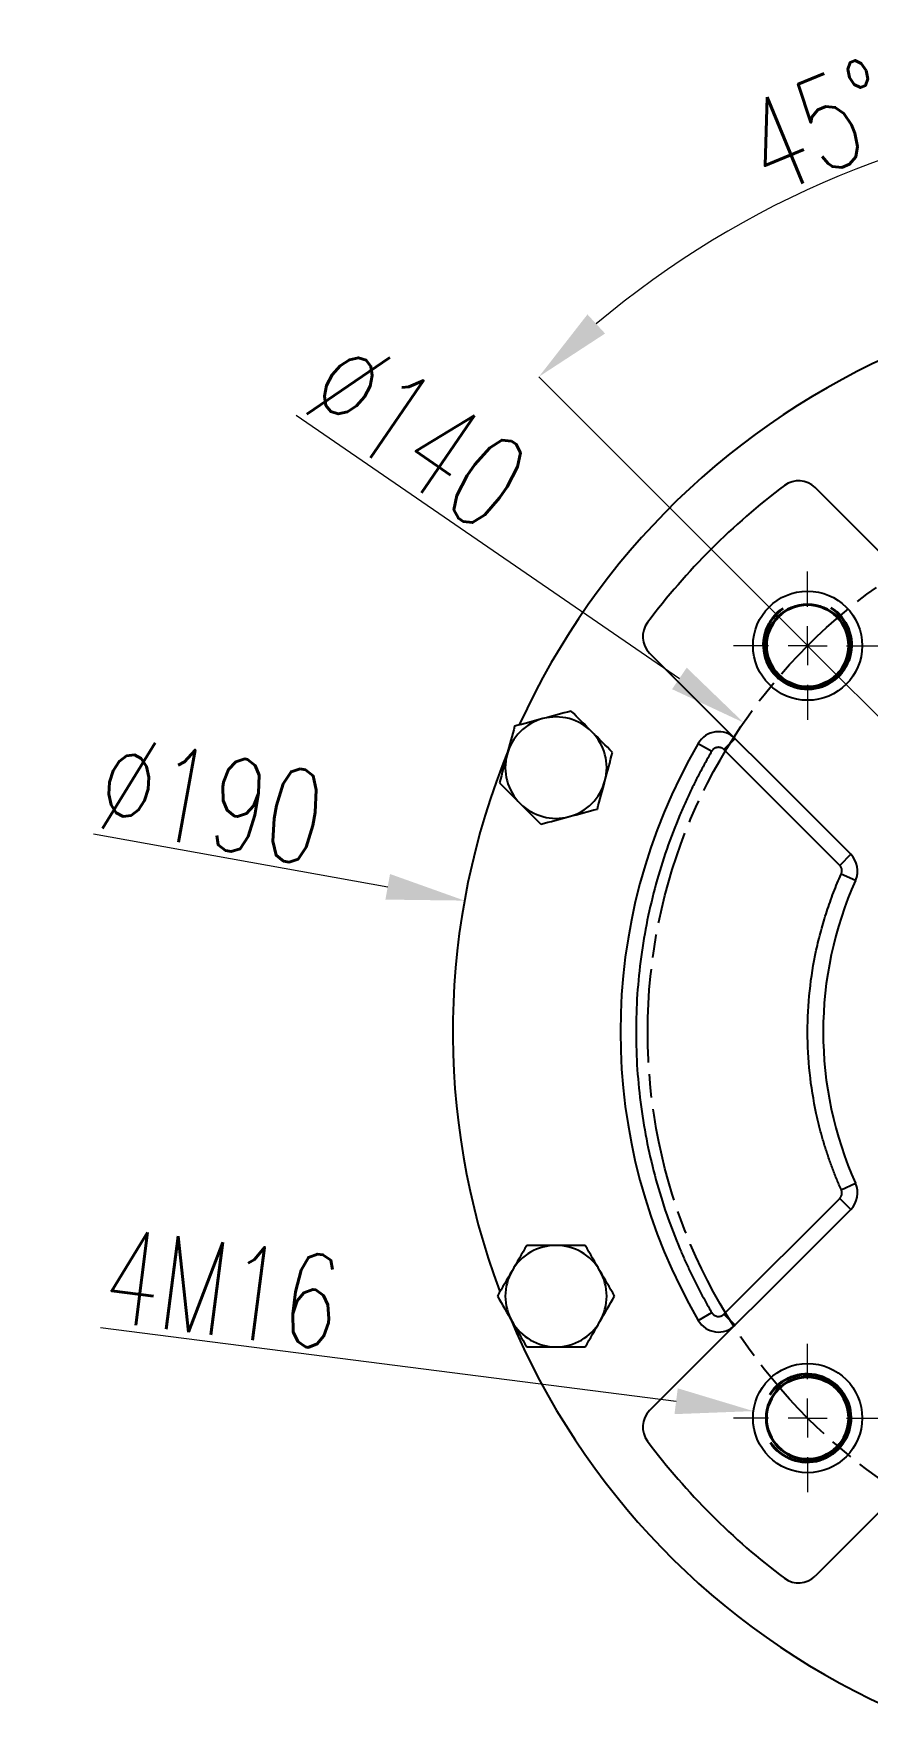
# Model space of a CAD drawing. Header units: millimetres. Extents: x 2344 to 4024, y 1094 to 2282.
# Drawn here: x 3302 to 3409, y 1689.1 to 1903.5 of the extents above; entities that cross this region are included whole.
import ezdxf

# ---------------------------------------------------------------- set-up
doc = ezdxf.new("R2010")
doc.units = ezdxf.units.MM
doc.linetypes.add('AM_ISO08W050', pattern=[18, 12, -1.5, 3, -1.5])
doc.linetypes.add('CENTER2', pattern=[28.575, 19.05, -3.175, 3.175, -3.175])
for name, color, linetype, lineweight in [('10', 7, 'Continuous', 0), ('AM_5', 3, 'Continuous', 25), ('AM_7', 4, 'AM_ISO08W050', 25), ('中心线', 1, 'CENTER2', 13), ('粗实线', 7, 'Continuous', 40)]:
    doc.layers.add(name, color=color, linetype=linetype, lineweight=lineweight)
doc.styles.add('SLDTEXTSTYLE1', font='txt.shx', dxfattribs={"width": 0.7, "bigfont": 'gbcbig.shx'})
doc.dimstyles.new('SLDDIMSTYLE12$2', dxfattribs={"dimtxt": 12, "dimasz": 10, "dimexe": 0, "dimexo": 0.0625, "dimgap": 0.875, "dimtad": 1, "dimdec": 1, "dimlfac": 1.8, "dimrnd": 1e-09, "dimzin": 12, "dimdsep": 46, "dimtxsty": 'SLDTEXTSTYLE1', "dimcen": 0.09, "dimdle": 8.16, "dimclrd": 3, "dimclre": 3, "dimadec": 0, "dimazin": 3, "dimtfac": 1, "dimtdec": 1, "dimtofl": 0, "dimtmove": 0, "dimatfit": 3, "dimfxl": 0, "dimfrac": 2, "dimtolj": 1, "dimlwd": 5, "dimlwe": 5, "dimarcsym": 0})
doc.dimstyles.new('SLDDIMSTYLE12$3', dxfattribs={"dimtxt": 12, "dimasz": 10, "dimexe": 0, "dimexo": 0.0625, "dimgap": 0.875, "dimtad": 1, "dimdec": 1, "dimlfac": 1.8, "dimrnd": 1e-09, "dimzin": 12, "dimdsep": 46, "dimtxsty": 'SLDTEXTSTYLE1', "dimcen": 0.09, "dimdle": 8.16, "dimclrd": 3, "dimclre": 3, "dimadec": 0, "dimazin": 3, "dimtfac": 1, "dimtdec": 1, "dimtofl": 0, "dimtmove": 0, "dimatfit": 3, "dimfxl": 0, "dimfrac": 2, "dimtolj": 1, "dimlwd": 5, "dimlwe": 5, "dimarcsym": 0})

# ---------------------------------------------------------------- blocks, each defined once
blk = doc.blocks.new('SW_CENTERMARKSYMBOL_2')
at = {"layer": '10', "color": 0}
for p, q in [((0, 1), (0, 1.9)), ((0, 0), (0, 0.5)), ((-1, 0), (-1.9, 0)), ((0, 0), (-0.5, 0)), ((0, 0), (0, -0.5)), ((0, 0), (0.5, 0)), ((1, 0), (1.9, 0)), ((0, -1), (0, -1.9))]:
    blk.add_line(p, q, dxfattribs=at)
blk = doc.blocks.new('SW_CENTERMARKSYMBOL_4')
at = {"layer": '10', "color": 0}
for p, q in [((0, 1), (0, 1.9)), ((0, 0), (0, 0.5)), ((-1, 0), (-1.9, 0)), ((0, 0), (-0.5, 0)), ((0, 0), (0, -0.5)), ((0, 0), (0.5, 0)), ((1, 0), (1.9, 0)), ((0, -1), (0, -1.9))]:
    blk.add_line(p, q, dxfattribs=at)
blk = doc.blocks.new('*D55')
at = {"layer": 'AM_5', "color": 3, "linetype": 'Continuous', "lineweight": 5, "transparency": 16777216}
blk.add_line((3335.73, 1854.59), (3384.86, 1820.85), dxfattribs=at)
at = {"layer": 'AM_5', "color": 3, "lineweight": 5, "transparency": 16777216}
for p, q in [((3450.71, 1775.55), (3450.89, 1775.55)), ((3450.8, 1775.46), (3450.8, 1775.64))]:
    blk.add_line(p, q, dxfattribs=at)
at = {"layer": 'AM_5', "color": 3, "transparency": 16777216}
blk.add_solid([(3385.8, 1822.22), (3383.92, 1819.47), (3393.1, 1815.18)], dxfattribs=at)
at = {"layer": 'Defpoints', "color": 0, "transparency": 16777216}
for p in [(3393.1, 1815.18), (3508.5, 1735.91)]:
    blk.add_point(p, dxfattribs=at)
at = {"layer": 'AM_5', "color": 0, "transparency": 16777216, "insert": (3351.31, 1852.23), "char_height": 12, "attachment_point": 5, "rotation": 325.5112, "style": 'SLDTEXTSTYLE1'}
blk.add_mtext('\\A1;∅140', dxfattribs=at)
blk = doc.blocks.new('*D56')
at = {"layer": 'AM_5', "color": 3, "linetype": 'Continuous', "lineweight": 5, "transparency": 16777216}
blk.add_line((3310.62, 1737.64), (3384.44, 1728.2), dxfattribs=at)
at = {"layer": 'AM_5', "color": 3, "lineweight": 5, "transparency": 16777216}
for p, q in [((3401.21, 1726.05), (3401.39, 1726.05)), ((3401.3, 1725.96), (3401.3, 1726.14))]:
    blk.add_line(p, q, dxfattribs=at)
at = {"layer": 'AM_5', "color": 3, "transparency": 16777216}
blk.add_solid([(3384.65, 1729.86), (3384.23, 1726.55), (3394.36, 1726.94)], dxfattribs=at)
at = {"layer": 'Defpoints', "color": 0, "transparency": 16777216}
for p in [(3394.36, 1726.94), (3408.25, 1725.16)]:
    blk.add_point(p, dxfattribs=at)
at = {"layer": 'AM_5', "color": 0, "transparency": 16777216, "insert": (3326.25, 1742.57), "char_height": 12, "attachment_point": 5, "rotation": 352.7146, "style": 'SLDTEXTSTYLE1'}
blk.add_mtext('\\A1;4M16', dxfattribs=at)
blk = doc.blocks.new('*D58')
at = {"layer": 'AM_5', "color": 3, "linetype": 'Continuous', "lineweight": 5, "transparency": 16777216}
blk.add_line((3450.8, 1806.95), (3450.8, 1894.29), dxfattribs=at)
at = {"layer": 'AM_5', "color": 3, "lineweight": 5, "transparency": 16777216}
blk.add_line((3401.26, 1825.09), (3366.84, 1859.51), dxfattribs=at)
at = {"layer": 'AM_5', "color": 3, "linetype": 'Continuous', "lineweight": 5, "transparency": 16777216}
blk.add_arc((3450.8, 1775.55), 118.74, 94.8267, 130.1733, dxfattribs=at)
at = {"layer": 'AM_5', "color": 3, "transparency": 16777216}
for points in [[(3440.74, 1895.53), (3440.88, 1892.2), (3450.8, 1894.29)], [(3375.33, 1865.05), (3373.07, 1867.5), (3366.84, 1859.51)]]:
    blk.add_solid(points, dxfattribs=at)
at = {"layer": 'Defpoints', "color": 0, "transparency": 16777216}
for p in [(3420.07, 1890.24), (3401.3, 1825.04), (3450.8, 1806.89), (3450.8, 1780.55), (3450.8, 1775.55)]:
    blk.add_point(p, dxfattribs=at)
at = {"layer": 'AM_5', "color": 0, "transparency": 16777216, "insert": (3402.73, 1891.6), "char_height": 12, "attachment_point": 5, "rotation": 22.5, "style": 'SLDTEXTSTYLE1'}
blk.add_mtext('\\A1;45°', dxfattribs=at)
blk = doc.blocks.new('*D59')
at = {"layer": 'AM_5', "color": 3, "linetype": 'Continuous', "lineweight": 5, "transparency": 16777216}
blk.add_line((3309.72, 1800.93), (3347.46, 1794.14), dxfattribs=at)
at = {"layer": 'AM_5', "color": 3, "lineweight": 5, "transparency": 16777216}
for p, q in [((3450.71, 1775.55), (3450.89, 1775.55)), ((3450.8, 1775.46), (3450.8, 1775.64))]:
    blk.add_line(p, q, dxfattribs=at)
at = {"layer": 'AM_5', "color": 3, "transparency": 16777216}
blk.add_solid([(3347.75, 1795.78), (3347.16, 1792.5), (3357.3, 1792.37)], dxfattribs=at)
at = {"layer": 'Defpoints', "color": 0, "transparency": 16777216}
for p in [(3357.3, 1792.37), (3544.3, 1758.72)]:
    blk.add_point(p, dxfattribs=at)
at = {"layer": 'AM_5', "color": 0, "transparency": 16777216, "insert": (3324.88, 1805.19), "char_height": 12, "attachment_point": 5, "rotation": 349.7989, "style": 'SLDTEXTSTYLE1'}
blk.add_mtext('\\A1;∅190', dxfattribs=at)
blk = doc.blocks.new('*U43')
at = {"layer": '粗实线', "linetype": 'ByBlock'}
blk.add_circle((-0.13, 0.01), 5.28, dxfattribs=at)
at = {"layer": '粗实线', "color": 3, "linetype": 'ByBlock'}
blk.add_arc((-0.22, 0), 5.63, 213.5886, 147.8405, dxfattribs=at)
blk = doc.blocks.new('*U45')
at = {"layer": '粗实线', "color": 0, "linetype": 'ByBlock', "lineweight": -2, "transparency": 16777216}
for p, rotation in [((19428.46, 6019.5), 270), ((19527.33, 6019.64), 180), ((19527.47, 5920.77), 90.00000000000001)]:
    blk.add_blockref('*U43', p, dxfattribs=dict(at, rotation=rotation))
blk.add_blockref('*U43', (19428.6, 5920.63), dxfattribs=at)

msp = doc.modelspace()

# ---------------------------------------------------------------- linework, layer by layer
at = {"color": 7, "linetype": 'Continuous', "lineweight": 25}
for p, q in [((3428.042, 1819.516), (3402.261, 1845.297)), ((3406.829, 1798.303), (3381.048, 1824.084)), ((3387.28, 1812.526), (3389.008, 1811.52)), ((3391.994, 1813.138), (3390.58, 1811.724)), ((3405.415, 1796.888), (3390.58, 1811.724)), ((3406.829, 1798.303), (3405.415, 1796.888)), ((3407.446, 1794.955), (3405.621, 1795.773)), ((3390.58, 1739.368), (3405.415, 1754.203)), ((3405.415, 1754.203), (3406.829, 1752.789)), ((3405.621, 1755.319), (3407.446, 1756.136)), ((3406.829, 1752.789), (3381.048, 1727.007)), ((3387.28, 1738.565), (3389.008, 1739.572)), ((3390.58, 1739.368), (3391.994, 1737.953)), ((3428.042, 1731.576), (3402.261, 1705.794))]:
    msp.add_line(p, q, dxfattribs=at)
for centre in [(3401.302, 1825.043), (3401.302, 1726.048)]:
    msp.add_circle(centre, 7, dxfattribs=at)
for centre, radius, start, end in [((3450.799, 1775.546), 95, 112.96181, 155.46854), ((3450.799, 1775.546), 87.5, 126.83572, 143.16428), ((3400.14, 1843.176), 3, 45, 126.83572), ((3383.169, 1826.205), 3, 143.16428, 225), ((3369.036, 1809.413), 6.5, 105, 165), ((3369.036, 1809.413), 6.5, 45, 105), ((3369.036, 1809.413), 6.5, 345, 45), ((3450.799, 1775.546), 73.5, 149.7925, 210.2075), ((3389.873, 1811.017), 3, 45, 149.7925), ((3450.799, 1775.546), 95, 157.60293, 200.49344), ((3369.036, 1809.413), 6.5, 165, 225), ((3369.036, 1809.413), 6.5, 285, 345), ((3369.036, 1809.413), 6.5, 225, 285), ((3404.708, 1796.181), 3, 335.88146, 45), ((3450.799, 1775.546), 47.5, 155.88146, 204.11854), ((3404.708, 1754.91), 3, 315, 24.11854), ((3369.036, 1741.678), 6.5, 90, 150), ((3369.036, 1741.678), 6.5, 30, 90), ((3369.036, 1741.678), 6.5, 150, 210), ((3369.036, 1741.678), 6.5, 330, 30), ((3450.799, 1775.546), 95, 202.60957, 245.53554), ((3369.036, 1741.678), 6.5, 210, 270), ((3369.036, 1741.678), 6.5, 270, 330), ((3389.873, 1740.075), 3, 210.2075, 315), ((3383.169, 1724.886), 3, 135, 216.83572), ((3450.799, 1775.546), 87.5, 216.83572, 233.16428), ((3400.14, 1707.915), 3, 233.16428, 315)]:
    msp.add_arc(centre, radius, start, end, dxfattribs=at)
for points in [[(3370.979, 1816.663), (3369.78, 1816.342), (3368.573, 1816.018), (3367.354, 1815.692)], [(3373.632, 1814.009), (3372.739, 1814.902), (3371.856, 1815.786), (3370.979, 1816.663)], [(3363.729, 1814.72), (3363.408, 1813.522), (3363.084, 1812.315), (3362.757, 1811.095)], [(3367.354, 1815.692), (3366.134, 1815.365), (3364.927, 1815.042), (3363.729, 1814.72)], [(3376.286, 1811.356), (3375.408, 1812.233), (3374.525, 1813.116), (3373.632, 1814.009)], [(3362.757, 1811.095), (3362.431, 1809.876), (3362.107, 1808.669), (3361.786, 1807.471)], [(3375.314, 1807.731), (3375.641, 1808.951), (3375.965, 1810.157), (3376.286, 1811.356)], [(3374.343, 1804.106), (3374.664, 1805.304), (3374.988, 1806.511), (3375.314, 1807.731)], [(3361.786, 1807.471), (3362.664, 1806.593), (3363.547, 1805.71), (3364.44, 1804.817)], [(3364.44, 1804.817), (3365.333, 1803.924), (3366.216, 1803.041), (3367.093, 1802.163)], [(3370.718, 1803.135), (3371.938, 1803.461), (3373.145, 1803.785), (3374.343, 1804.106)], [(3367.093, 1802.163), (3368.292, 1802.484), (3369.498, 1802.808), (3370.718, 1803.135)], [(3365.283, 1748.178), (3364.663, 1747.104), (3364.038, 1746.022), (3363.407, 1744.928)], [(3369.036, 1748.178), (3367.773, 1748.178), (3366.524, 1748.178), (3365.283, 1748.178)], [(3372.789, 1748.178), (3371.548, 1748.178), (3370.299, 1748.178), (3369.036, 1748.178)], [(3374.665, 1744.928), (3374.034, 1746.022), (3373.409, 1747.104), (3372.789, 1748.178)], [(3363.407, 1744.928), (3362.775, 1743.835), (3362.151, 1742.753), (3361.53, 1741.678)], [(3376.541, 1741.678), (3375.921, 1742.753), (3375.297, 1743.835), (3374.665, 1744.928)], [(3361.53, 1741.678), (3362.151, 1740.604), (3362.775, 1739.522), (3363.407, 1738.428)], [(3374.665, 1738.428), (3375.297, 1739.522), (3375.921, 1740.604), (3376.541, 1741.678)], [(3363.407, 1738.428), (3364.038, 1737.335), (3364.663, 1736.253), (3365.283, 1735.178)], [(3372.789, 1735.178), (3373.409, 1736.253), (3374.034, 1737.335), (3374.665, 1738.428)], [(3365.283, 1735.178), (3366.524, 1735.178), (3367.773, 1735.178), (3369.036, 1735.178)], [(3369.036, 1735.178), (3370.299, 1735.178), (3371.548, 1735.178), (3372.789, 1735.178)]]:
    msp.add_open_spline(points, degree=3, dxfattribs=at)
for points, knots in [([(3390.58, 1811.724), (3390.557, 1811.745), (3390.511, 1811.789), (3390.436, 1811.845), (3390.355, 1811.894), (3390.238, 1811.952), (3390.077, 1812.003), (3389.873, 1812.023), (3389.668, 1812.003), (3389.478, 1811.942), (3389.306, 1811.85), (3389.212, 1811.766), (3389.165, 1811.724)], [0, 0, 0, 0, 0.06025898, 0.1200207, 0.1798243, 0.24020782, 0.36999833, 0.50013033, 0.62992099, 0.76005314, 0.87994329, 1, 1, 1, 1]), ([(3389.008, 1811.52), (3388.87, 1811.28), (3388.593, 1810.8), (3388.187, 1810.074), (3387.79, 1809.345), (3387.402, 1808.611), (3387.023, 1807.873), (3386.652, 1807.13), (3386.289, 1806.383), (3385.936, 1805.632), (3385.591, 1804.877), (3385.254, 1804.117), (3384.42, 1802.171), (3383.198, 1798.992), (3381.799, 1794.485), (3380.694, 1789.867), (3379.892, 1785.144), (3379.407, 1780.363), (3379.245, 1775.546), (3379.407, 1770.729), (3379.892, 1765.948), (3380.694, 1761.225), (3381.799, 1756.607), (3383.198, 1752.099), (3384.502, 1748.705), (3385.53, 1746.34), (3386.167, 1744.957), (3386.832, 1743.588), (3387.528, 1742.234), (3388.25, 1740.893), (3388.755, 1740.012), (3389.008, 1739.572)], [0, 0, 0, 0, 0.0110288, 0.022051, 0.0330681, 0.0440816, 0.055093, 0.0661038, 0.0771154, 0.0881294, 0.0991472, 0.1101704, 0.1212003, 0.183393, 0.2455925, 0.308904, 0.3722221, 0.4361081, 0.5000008, 0.5638867, 0.6277795, 0.6910909, 0.7544091, 0.8166017, 0.8788013, 0.8990154, 0.9192115, 0.9393989, 0.9595866, 0.9797839, 1, 1, 1, 1]), ([(3389.165, 1811.724), (3389.146, 1811.703), (3389.106, 1811.661), (3389.054, 1811.593), (3389.023, 1811.544), (3389.008, 1811.52)], [0, 0, 0, 0, 0.3337476, 0.6662524, 1, 1, 1, 1]), ([(3405.621, 1755.319), (3405.521, 1755.544), (3405.322, 1755.993), (3405.036, 1756.673), (3404.76, 1757.355), (3404.495, 1758.041), (3404.24, 1758.731), (3403.996, 1759.424), (3403.762, 1760.12), (3403.538, 1760.82), (3403.325, 1761.523), (3403.122, 1762.229), (3402.929, 1762.939), (3402.747, 1763.653), (3402.576, 1764.37), (3402.085, 1766.562), (3401.485, 1770.278), (3401.207, 1775.545), (3401.485, 1780.813), (3402.114, 1784.711), (3402.699, 1787.26), (3403.02, 1788.508), (3403.373, 1789.745), (3403.758, 1790.972), (3404.174, 1792.189), (3404.623, 1793.395), (3405.102, 1794.591), (3405.448, 1795.379), (3405.621, 1795.773)], [0, 0, 0, 0, 0.0177114, 0.0353995, 0.0530682, 0.0707213, 0.0883628, 0.1059966, 0.1236265, 0.1412566, 0.1588908, 0.1765329, 0.1941869, 0.2118567, 0.2295462, 0.2472593, 0.3736245, 0.5000023, 0.6263675, 0.7527453, 0.7837242, 0.8146406, 0.8455154, 0.8763695, 0.9072241, 0.9381, 0.9690184, 1, 1, 1, 1]), ([(3405.621, 1795.773), (3405.633, 1795.803), (3405.658, 1795.863), (3405.684, 1795.958), (3405.705, 1796.073), (3405.712, 1796.209), (3405.695, 1796.363), (3405.656, 1796.513), (3405.594, 1796.652), (3405.515, 1796.78), (3405.448, 1796.852), (3405.415, 1796.888)], [0, 0, 0, 0, 0.0814614, 0.1626264, 0.2442844, 0.3719475, 0.5000588, 0.6277219, 0.7558333, 0.8778062, 1, 1, 1, 1]), ([(3405.415, 1754.203), (3405.437, 1754.227), (3405.482, 1754.274), (3405.541, 1754.354), (3405.601, 1754.454), (3405.656, 1754.578), (3405.695, 1754.728), (3405.712, 1754.882), (3405.704, 1755.034), (3405.675, 1755.182), (3405.639, 1755.273), (3405.621, 1755.319)], [0, 0, 0, 0, 0.0814614, 0.1626264, 0.2442844, 0.3719475, 0.5000588, 0.6277219, 0.7558333, 0.8778062, 1, 1, 1, 1]), ([(3389.008, 1739.572), (3389.024, 1739.545), (3389.057, 1739.493), (3389.113, 1739.422), (3389.175, 1739.355), (3389.244, 1739.295), (3389.355, 1739.214), (3389.519, 1739.129), (3389.743, 1739.075), (3389.973, 1739.07), (3390.173, 1739.115), (3390.337, 1739.184), (3390.467, 1739.264), (3390.542, 1739.333), (3390.58, 1739.368)], [0, 0, 0, 0, 0.0504315, 0.1002492, 0.1498762, 0.1997405, 0.2502641, 0.3750207, 0.5000728, 0.6248295, 0.7498817, 0.8335209, 0.9162326, 1, 1, 1, 1])]:
    msp.add_open_spline(points, degree=3, knots=knots, dxfattribs=at)
at = {"layer": 'AM_7'}
msp.add_circle((3450.799, 1775.546), 70, dxfattribs=at)
at = {"layer": '中心线', "linetype": 'ByBlock'}
msp.add_line((3450.799, 1775.546), (3401.302, 1825.043), dxfattribs=at)

# ---------------------------------------------------------------- block references
at = {"layer": '10', "xscale": 5, "yscale": 5, "zscale": 5}
for name, p in [('SW_CENTERMARKSYMBOL_4', (3401.302, 1825.043)), ('SW_CENTERMARKSYMBOL_2', (3401.302, 1726.048))]:
    msp.add_blockref(name, p, dxfattribs=at)
at = {"layer": '粗实线', "linetype": 'ByBlock'}
msp.add_blockref('*U45', (-16027.165, -4194.589), dxfattribs=at)

# ---------------------------------------------------------------- dimensions: what is measured, and where the dimension line sits
at = {"layer": 'AM_5'}
dim = msp.add_angular_dim_2l(base=(3420.067, 1890.24), line1=((3450.799, 1780.546), (3450.799, 1806.891)), line2=((3450.799, 1775.546), (3401.302, 1825.043)), dimstyle='SLDDIMSTYLE12$2', override={"dimlfac": 1, "dimpost": ''}, dxfattribs=at)
dim.commit()
dim.dimension.update_dxf_attribs({"geometry": '*D58', "text_midpoint": (3402.728, 1891.599)})
dim = msp.add_diameter_dim_2p(p1=(3508.496, 1735.908), p2=(3393.103, 1815.183), dimstyle='SLDDIMSTYLE12$3', override={"dimlfac": 1, "dimpost": ''}, dxfattribs=at)
dim.commit()
dim.dimension.update_dxf_attribs({"geometry": '*D55', "text_midpoint": (3347.417, 1846.568), "dimtype": 163})
dim = msp.add_diameter_dim_2p(p1=(3544.298, 1758.721), p2=(3357.301, 1792.37), dimstyle='SLDDIMSTYLE12$3', override={"dimlfac": 1, "dimpost": ''}, dxfattribs=at)
dim.commit()
dim.dimension.update_dxf_attribs({"geometry": '*D59', "text_midpoint": (3324.884, 1805.189)})
dim = msp.add_diameter_dim_2p(p1=(3408.245, 1725.16), p2=(3394.358, 1726.936), text='4M16', dimstyle='SLDDIMSTYLE12$3', override={"dimlfac": 1, "dimpost": ''}, dxfattribs=at)
dim.commit()
dim.dimension.update_dxf_attribs({"geometry": '*D56', "text_midpoint": (3325.379, 1735.754), "dimtype": 163})

doc.saveas('drawing.dxf')
